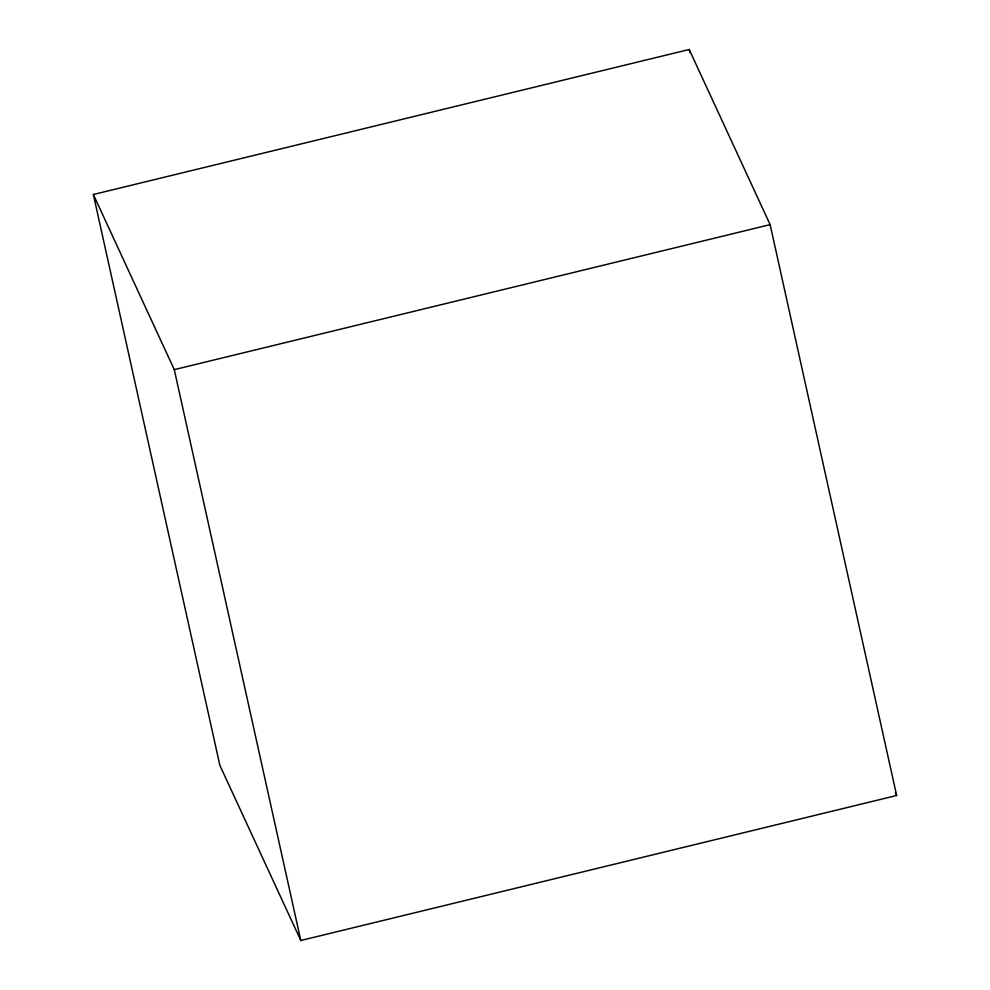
<?xml version="1.0" encoding="UTF-8"?>
<svg xmlns="http://www.w3.org/2000/svg" width="990" height="990" viewBox="0 0 990 990"><rect width="100%" height="100%" fill="white"/><g stroke="black" fill="none" stroke-linecap="round" stroke-linejoin="round"><path stroke-width="1.49" d="M93.357 194.498L689.201 49.5L770.133 224.643L896.643 795.502L300.799 940.5L219.867 765.357L93.357 194.498L174.29 369.641L300.799 940.5M174.29 369.641L770.133 224.643M895.344 792.705L896.643 795.502M689.201 49.5L689.869 52.52"/></g></svg>
